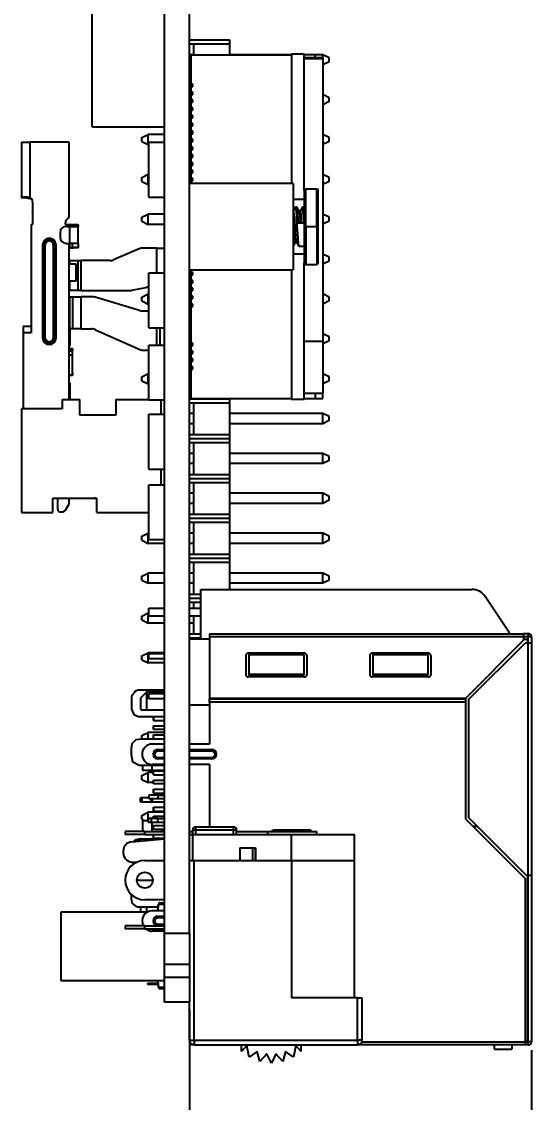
# Model space of a CAD drawing. Header units: millimetres. Extents: x 239 to 841, y 198 to 536.
# Drawn here: x 463.3 to 495.7, y 344.1 to 413 of the extents above; entities that cross this region are included whole.
import ezdxf

# ---------------------------------------------------------------- set-up
doc = ezdxf.new("R2010")
doc.units = ezdxf.units.MM
doc.styles.get("Standard").update_dxf_attribs({"font": 'arial.ttf'})
doc.dimstyles.get("Standard").update_dxf_attribs({"dimtxt": 3, "dimasz": 2, "dimexe": 0.5, "dimexo": 0.5, "dimgap": 0.5, "dimtad": 1, "dimdec": 1, "dimzin": 0, "dimdsep": 46, "dimtxsty": 'Standard', "dimcen": 0.09, "dimclrd": 253, "dimclre": 253, "dimclrt": 6, "dimadec": 0, "dimazin": 0, "dimtfac": 1, "dimtdec": 1, "dimtofl": 0, "dimtmove": 0, "dimatfit": 3, "dimfxl": 1, "dimtolj": 1, "dimtzin": 0, "dimarcsym": 0})

# ---------------------------------------------------------------- blocks, each defined once
blk = doc.blocks.new('*D9')
at = {"color": 253, "lineweight": -2}
for p, q in [((473.954, 350.01), (473.954, 338.696)), ((495.729, 347.458), (495.729, 338.696)), ((475.954, 339.196), (493.729, 339.196))]:
    blk.add_line(p, q, dxfattribs=at)
at = {"color": 253}
for points in [[(475.954, 339.529), (475.954, 338.862), (473.954, 339.196)], [(493.729, 339.529), (493.729, 338.862), (495.729, 339.196)]]:
    blk.add_solid(points, dxfattribs=at)
at = {"layer": 'Defpoints', "color": 0}
for p in [(473.954, 350.51), (495.729, 347.958), (495.729, 339.196)]:
    blk.add_point(p, dxfattribs=at)
at = {"color": 6, "insert": (484.841, 341.227), "char_height": 3, "attachment_point": 5}
blk.add_mtext('\\A1;21.8', dxfattribs=at)

msp = doc.modelspace()

# ---------------------------------------------------------------- linework, layer by layer
for p, q in [((472.354, 354.91), (472.354, 458.21)), ((473.954, 354.91), (473.954, 458.21)), ((467.754, 406.278), (467.754, 415.278)), ((473.954, 411.813), (476.494, 411.813)), ((476.494, 411.813), (476.494, 411.559)), ((473.954, 411.559), (474.208, 411.559)), ((474.208, 411.559), (476.494, 411.559)), ((474.208, 411.559), (474.208, 410.86)), ((476.494, 411.559), (476.494, 410.86)), ((474.208, 410.868), (473.954, 410.868)), ((474.054, 410.47), (473.954, 410.47)), ((473.954, 410.385), (474.054, 410.385)), ((474.054, 410.86), (480.454, 410.86)), ((474.054, 408.985), (474.054, 410.86)), ((480.454, 410.868), (476.494, 410.868)), ((481.254, 410.91), (480.454, 410.91)), ((480.454, 410.91), (480.454, 402.66)), ((481.254, 402.21), (481.254, 410.91)), ((482.444, 410.868), (481.254, 410.868)), ((481.954, 410.86), (481.254, 410.86)), ((481.254, 410.68), (482.454, 410.68)), ((482.454, 410.61), (481.254, 410.61)), ((482.454, 410.86), (481.954, 410.86)), ((481.954, 410.68), (481.954, 410.86)), ((482.844, 410.668), (482.444, 410.868)), ((482.444, 410.86), (482.444, 410.868)), ((482.454, 410.68), (482.454, 410.86)), ((482.454, 410.68), (482.454, 410.61)), ((482.454, 410.61), (482.454, 392.61)), ((482.844, 410.418), (482.454, 410.223)), ((482.844, 410.418), (482.844, 410.668)), ((474.054, 409.435), (473.954, 409.435)), ((473.954, 409.273), (474.054, 409.273)), ((474.054, 409.235), (473.954, 409.235)), ((473.954, 409.085), (474.054, 409.085)), ((473.954, 409.019), (474.054, 409.019)), ((474.054, 408.985), (473.954, 408.985)), ((474.097, 408.985), (474.054, 408.985)), ((474.054, 408.835), (474.054, 408.985)), ((474.134, 408.985), (474.097, 408.985)), ((474.097, 408.985), (474.097, 408.835)), ((474.154, 408.985), (474.134, 408.985)), ((474.134, 408.985), (474.134, 408.835)), ((474.154, 408.835), (474.154, 408.985)), ((473.954, 408.835), (474.054, 408.835)), ((474.054, 408.735), (473.954, 408.735)), ((473.954, 408.585), (474.054, 408.585)), ((474.054, 408.485), (473.954, 408.485)), ((473.954, 408.335), (474.054, 408.335)), ((474.054, 408.328), (473.954, 408.328)), ((474.054, 408.485), (474.054, 408.835)), ((474.054, 408.835), (474.097, 408.835)), ((474.097, 408.485), (474.054, 408.485)), ((474.054, 408.335), (474.054, 408.485)), ((474.054, 407.985), (474.054, 408.335)), ((474.054, 408.335), (474.097, 408.335)), ((474.097, 408.835), (474.134, 408.835)), ((474.134, 408.485), (474.097, 408.485)), ((474.097, 408.485), (474.097, 408.335)), ((474.097, 408.335), (474.134, 408.335)), ((474.134, 408.835), (474.154, 408.835)), ((474.154, 408.485), (474.134, 408.485)), ((474.134, 408.485), (474.134, 408.335)), ((474.134, 408.335), (474.154, 408.335)), ((474.154, 408.335), (474.154, 408.485)), ((482.844, 408.128), (482.454, 408.323)), ((474.054, 408.235), (473.954, 408.235)), ((473.954, 408.085), (474.054, 408.085)), ((474.054, 407.985), (473.954, 407.985)), ((473.954, 407.835), (474.054, 407.835)), ((474.054, 407.735), (473.954, 407.735)), ((474.097, 407.985), (474.054, 407.985)), ((474.054, 407.835), (474.054, 407.985)), ((474.054, 407.485), (474.054, 407.835)), ((474.054, 407.835), (474.097, 407.835)), ((474.134, 407.985), (474.097, 407.985)), ((474.097, 407.985), (474.097, 407.835)), ((474.097, 407.835), (474.134, 407.835)), ((474.154, 407.985), (474.134, 407.985)), ((474.134, 407.985), (474.134, 407.835)), ((474.134, 407.835), (474.154, 407.835)), ((474.154, 407.835), (474.154, 407.985)), ((482.844, 407.878), (482.454, 407.683)), ((482.844, 407.878), (482.844, 408.128)), ((473.954, 407.585), (474.054, 407.585)), ((474.054, 407.485), (473.954, 407.485)), ((473.954, 407.335), (474.054, 407.335)), ((474.054, 407.235), (473.954, 407.235)), ((473.954, 407.085), (474.054, 407.085)), ((473.954, 406.987), (474.054, 406.987)), ((474.054, 406.985), (473.954, 406.985)), ((474.097, 407.485), (474.054, 407.485)), ((474.054, 407.335), (474.054, 407.485)), ((474.054, 406.985), (474.054, 407.335)), ((474.054, 407.335), (474.097, 407.335)), ((474.097, 406.985), (474.054, 406.985)), ((474.054, 406.835), (474.054, 406.985)), ((474.134, 407.485), (474.097, 407.485)), ((474.097, 407.485), (474.097, 407.335)), ((474.097, 407.335), (474.134, 407.335)), ((474.134, 406.985), (474.097, 406.985)), ((474.097, 406.985), (474.097, 406.835)), ((474.154, 407.485), (474.134, 407.485)), ((474.134, 407.485), (474.134, 407.335)), ((474.134, 407.335), (474.154, 407.335)), ((474.154, 406.985), (474.134, 406.985)), ((474.134, 406.985), (474.134, 406.835)), ((474.154, 407.335), (474.154, 407.485)), ((474.154, 406.835), (474.154, 406.985)), ((467.754, 406.278), (472.354, 406.278)), ((473.954, 406.835), (474.054, 406.835)), ((474.054, 406.735), (473.954, 406.735)), ((473.954, 406.585), (474.054, 406.585)), ((474.054, 406.485), (473.954, 406.485)), ((473.954, 406.335), (474.054, 406.335)), ((474.054, 406.235), (473.954, 406.235)), ((474.054, 406.485), (474.054, 406.835)), ((474.054, 406.835), (474.097, 406.835)), ((474.097, 406.485), (474.054, 406.485)), ((474.054, 406.335), (474.054, 406.485)), ((474.054, 405.985), (474.054, 406.335)), ((474.054, 406.335), (474.097, 406.335)), ((474.097, 406.835), (474.134, 406.835)), ((474.134, 406.485), (474.097, 406.485)), ((474.097, 406.485), (474.097, 406.335)), ((474.097, 406.335), (474.134, 406.335)), ((474.134, 406.835), (474.154, 406.835)), ((474.154, 406.485), (474.134, 406.485)), ((474.134, 406.485), (474.134, 406.335)), ((474.134, 406.335), (474.154, 406.335)), ((474.154, 406.335), (474.154, 406.485)), ((470.906, 405.588), (471.306, 405.788)), ((470.906, 405.338), (470.906, 405.588)), ((472.354, 405.788), (471.306, 405.788)), ((471.306, 405.138), (471.306, 405.788)), ((473.954, 406.085), (474.054, 406.085)), ((474.054, 405.985), (473.954, 405.985)), ((473.954, 405.835), (474.054, 405.835)), ((474.054, 405.788), (473.954, 405.788)), ((474.054, 405.735), (473.954, 405.735)), ((473.954, 405.585), (474.054, 405.585)), ((474.097, 405.985), (474.054, 405.985)), ((474.054, 405.835), (474.054, 405.985)), ((474.054, 405.485), (474.054, 405.835)), ((474.054, 405.835), (474.097, 405.835)), ((474.134, 405.985), (474.097, 405.985)), ((474.097, 405.985), (474.097, 405.835)), ((474.097, 405.835), (474.134, 405.835)), ((474.154, 405.985), (474.134, 405.985)), ((474.134, 405.985), (474.134, 405.835)), ((474.134, 405.835), (474.154, 405.835)), ((474.154, 405.835), (474.154, 405.985)), ((482.844, 405.588), (482.454, 405.783)), ((482.844, 405.338), (482.844, 405.588)), ((463.254, 405.299), (463.804, 405.299)), ((463.254, 405.299), (463.254, 403.599)), ((466.294, 405.299), (463.804, 405.299)), ((463.804, 401.759), (463.804, 405.299)), ((466.294, 400.649), (466.294, 405.299)), ((470.906, 405.338), (471.306, 405.138)), ((471.354, 405.138), (471.306, 405.138)), ((471.354, 401.801), (471.354, 405.301)), ((471.354, 405.301), (472.354, 405.301)), ((474.054, 405.485), (473.954, 405.485)), ((473.954, 405.335), (474.054, 405.335)), ((474.054, 405.235), (473.954, 405.235)), ((473.954, 405.085), (474.054, 405.085)), ((474.054, 404.985), (473.954, 404.985)), ((474.097, 405.485), (474.054, 405.485)), ((474.054, 405.335), (474.054, 405.485)), ((474.054, 404.985), (474.054, 405.335)), ((474.054, 405.335), (474.097, 405.335)), ((474.097, 404.985), (474.054, 404.985)), ((474.054, 404.835), (474.054, 404.985)), ((474.134, 405.485), (474.097, 405.485)), ((474.097, 405.485), (474.097, 405.335)), ((474.097, 405.335), (474.134, 405.335)), ((474.134, 404.985), (474.097, 404.985)), ((474.097, 404.985), (474.097, 404.835)), ((474.154, 405.485), (474.134, 405.485)), ((474.134, 405.485), (474.134, 405.335)), ((474.134, 405.335), (474.154, 405.335)), ((474.154, 404.985), (474.134, 404.985)), ((474.134, 404.985), (474.134, 404.835)), ((474.154, 405.335), (474.154, 405.485)), ((474.154, 404.835), (474.154, 404.985)), ((482.844, 405.338), (482.454, 405.143)), ((473.954, 404.835), (474.054, 404.835)), ((474.054, 404.735), (473.954, 404.735)), ((473.954, 404.585), (474.054, 404.585)), ((474.054, 404.485), (473.954, 404.485)), ((473.954, 404.335), (474.054, 404.335)), ((474.054, 404.235), (473.954, 404.235)), ((474.054, 404.485), (474.054, 404.835)), ((474.054, 404.835), (474.097, 404.835)), ((474.097, 404.485), (474.054, 404.485)), ((474.054, 404.335), (474.054, 404.485)), ((474.054, 403.985), (474.054, 404.335)), ((474.054, 404.335), (474.097, 404.335)), ((474.097, 404.835), (474.134, 404.835)), ((474.134, 404.485), (474.097, 404.485)), ((474.097, 404.485), (474.097, 404.335)), ((474.097, 404.335), (474.134, 404.335)), ((474.134, 404.835), (474.154, 404.835)), ((474.154, 404.485), (474.134, 404.485)), ((474.134, 404.485), (474.134, 404.335)), ((474.134, 404.335), (474.154, 404.335)), ((474.154, 404.335), (474.154, 404.485)), ((463.254, 403.599), (463.254, 403.499)), ((463.254, 403.499), (463.254, 401.799)), ((473.954, 404.085), (474.054, 404.085)), ((474.054, 403.985), (473.954, 403.985)), ((473.954, 403.835), (474.054, 403.835)), ((474.054, 403.735), (473.954, 403.735)), ((473.954, 403.585), (474.054, 403.585)), ((474.054, 403.485), (473.954, 403.485)), ((474.097, 403.985), (474.054, 403.985)), ((474.054, 403.835), (474.054, 403.985)), ((474.054, 403.485), (474.054, 403.835)), ((474.054, 403.835), (474.097, 403.835)), ((474.097, 403.485), (474.054, 403.485)), ((474.054, 403.335), (474.054, 403.485)), ((474.134, 403.985), (474.097, 403.985)), ((474.097, 403.985), (474.097, 403.835)), ((474.097, 403.835), (474.134, 403.835)), ((474.134, 403.485), (474.097, 403.485)), ((474.097, 403.485), (474.097, 403.335)), ((474.154, 403.985), (474.134, 403.985)), ((474.134, 403.985), (474.134, 403.835)), ((474.134, 403.835), (474.154, 403.835)), ((474.154, 403.485), (474.134, 403.485)), ((474.134, 403.485), (474.134, 403.335)), ((474.154, 403.835), (474.154, 403.985)), ((474.154, 403.335), (474.154, 403.485)), ((470.906, 403.048), (471.306, 403.248)), ((470.906, 402.798), (470.906, 403.048)), ((470.906, 402.798), (471.306, 402.598)), ((471.306, 402.598), (471.306, 403.248)), ((471.354, 403.248), (471.306, 403.248)), ((473.954, 403.335), (474.054, 403.335)), ((474.054, 403.248), (473.954, 403.248)), ((474.054, 403.235), (473.954, 403.235)), ((473.954, 403.085), (474.054, 403.085)), ((474.054, 402.985), (473.954, 402.985)), ((473.954, 402.835), (474.054, 402.835)), ((474.054, 402.985), (474.054, 403.335)), ((474.054, 403.335), (474.097, 403.335)), ((474.097, 402.985), (474.054, 402.985)), ((474.054, 402.835), (474.054, 402.985)), ((474.054, 402.66), (474.054, 402.835)), ((474.054, 402.835), (474.097, 402.835)), ((474.097, 403.335), (474.134, 403.335)), ((474.134, 402.985), (474.097, 402.985)), ((474.097, 402.985), (474.097, 402.835)), ((474.097, 402.835), (474.134, 402.835)), ((474.134, 403.335), (474.154, 403.335)), ((474.154, 402.985), (474.134, 402.985)), ((474.134, 402.985), (474.134, 402.835)), ((474.134, 402.835), (474.154, 402.835)), ((474.154, 402.835), (474.154, 402.985)), ((482.844, 403.048), (482.454, 403.243)), ((482.844, 402.798), (482.454, 402.603)), ((482.844, 402.798), (482.844, 403.048)), ((471.354, 402.598), (471.306, 402.598)), ((474.054, 402.735), (473.954, 402.735)), ((480.554, 402.66), (473.954, 402.66)), ((480.554, 402.66), (480.554, 399.91)), ((481.254, 402.21), (481.254, 399.91)), ((482.054, 402.31), (481.354, 402.31)), ((481.354, 399.91), (481.354, 402.31)), ((482.054, 399.91), (482.054, 402.31)), ((482.154, 399.91), (482.154, 402.21)), ((463.254, 401.771), (463.254, 401.799)), ((463.654, 401.799), (463.254, 401.799)), ((463.254, 401.771), (463.389, 401.749)), ((463.903, 401.667), (463.389, 401.749)), ((463.653, 401.799), (463.653, 401.781)), ((463.653, 401.781), (463.809, 401.756)), ((463.954, 401.499), (463.954, 400.809)), ((471.354, 401.801), (472.354, 401.801)), ((480.554, 401.66), (481.254, 401.66)), ((463.954, 400.789), (463.939, 400.049)), ((470.906, 400.508), (471.306, 400.708)), ((472.354, 400.708), (471.306, 400.708)), ((471.306, 400.058), (471.306, 400.708)), ((480.568, 400.916), (480.554, 400.916)), ((480.774, 401.16), (480.709, 401.16)), ((480.774, 401.16), (480.777, 401.159)), ((481.019, 400.916), (480.919, 400.916)), ((481.254, 401.16), (481.159, 401.16)), ((463.854, 400.049), (463.939, 400.049)), ((463.854, 400.049), (463.854, 393.147)), ((466.044, 400.049), (466.044, 400.162)), ((466.044, 400.049), (466.294, 400.049)), ((466.294, 400.049), (466.304, 400.049)), ((466.294, 399.927), (466.294, 400.049)), ((466.304, 400.049), (466.304, 399.927)), ((466.504, 399.927), (466.504, 400.032)), ((466.504, 400.032), (466.854, 400.032)), ((466.854, 400.032), (466.854, 399.927)), ((470.906, 400.258), (470.906, 400.508)), ((470.906, 400.258), (471.306, 400.058)), ((472.354, 400.058), (471.306, 400.058)), ((481.254, 400.145), (480.873, 400.145)), ((482.844, 400.508), (482.454, 400.703)), ((482.844, 400.258), (482.454, 400.063)), ((482.844, 400.258), (482.844, 400.508)), ((465.704, 399.527), (465.704, 399.247)), ((466.104, 399.927), (466.304, 399.927)), ((466.304, 399.927), (466.854, 399.927)), ((466.304, 399.927), (466.304, 398.847)), ((466.854, 398.847), (466.854, 399.927)), ((480.554, 399.91), (480.554, 397.16)), ((481.254, 399.91), (481.254, 397.61)), ((481.354, 399.91), (481.354, 397.51)), ((482.054, 399.91), (482.054, 397.51)), ((482.154, 397.61), (482.154, 399.91)), ((464.587, 398.742), (464.674, 398.742)), ((464.587, 398.742), (464.587, 392.831)), ((464.674, 398.742), (464.76, 398.742)), ((464.674, 398.742), (464.674, 392.831)), ((464.76, 392.831), (464.76, 398.741)), ((465.017, 399.085), (465.017, 399.172)), ((465.017, 399.085), (465.017, 398.998)), ((465.274, 398.742), (465.361, 398.742)), ((465.274, 398.742), (465.274, 392.831)), ((465.361, 398.742), (465.447, 398.742)), ((465.361, 392.831), (465.361, 398.742)), ((465.447, 392.831), (465.447, 398.742)), ((466.104, 398.847), (466.304, 398.847)), ((466.294, 388.897), (466.294, 398.847)), ((466.304, 398.847), (466.304, 398.549)), ((466.854, 398.847), (466.304, 398.847)), ((466.504, 398.592), (466.504, 398.847)), ((466.854, 398.847), (466.854, 398.592)), ((480.689, 398.903), (480.789, 398.903)), ((480.934, 398.66), (481.254, 398.66)), ((466.294, 398.549), (466.304, 398.549)), ((466.294, 398.547), (466.304, 398.547)), ((466.304, 398.549), (466.304, 398.547)), ((466.854, 398.592), (466.504, 398.592)), ((466.854, 398.565), (466.854, 398.592)), ((470.74, 398.498), (469.11, 397.796)), ((471.854, 398.547), (470.978, 398.547)), ((471.854, 398.547), (472.354, 398.547)), ((471.854, 398.547), (471.854, 396.973)), ((481.254, 398.16), (480.554, 398.16)), ((482.844, 397.968), (482.454, 398.163)), ((482.844, 397.718), (482.844, 397.968)), ((466.294, 397.747), (466.304, 397.747)), ((466.294, 397.549), (466.724, 397.549)), ((466.304, 397.747), (466.854, 397.747)), ((466.304, 397.747), (466.304, 397.549)), ((466.724, 396.447), (466.724, 397.549)), ((466.854, 397.747), (467.054, 397.747)), ((466.854, 395.847), (466.854, 397.747)), ((467.054, 395.847), (467.054, 397.747)), ((468.873, 397.747), (467.054, 397.747)), ((481.254, 388.91), (481.254, 397.61)), ((481.354, 397.51), (482.054, 397.51)), ((482.844, 397.718), (482.454, 397.523)), ((471.354, 393.473), (471.354, 396.973)), ((471.354, 396.973), (472.354, 396.973)), ((473.954, 397.16), (480.554, 397.16)), ((473.954, 397.085), (474.054, 397.085)), ((474.054, 396.985), (473.954, 396.985)), ((473.954, 396.835), (474.054, 396.835)), ((473.954, 396.827), (474.054, 396.827)), ((474.054, 396.735), (473.954, 396.735)), ((473.954, 396.585), (474.054, 396.585)), ((474.054, 396.985), (474.054, 397.16)), ((474.097, 396.985), (474.054, 396.985)), ((474.054, 396.835), (474.054, 396.985)), ((474.054, 396.485), (474.054, 396.835)), ((474.054, 396.835), (474.097, 396.835)), ((474.134, 396.985), (474.097, 396.985)), ((474.097, 396.985), (474.097, 396.835)), ((474.097, 396.835), (474.134, 396.835)), ((474.154, 396.985), (474.134, 396.985)), ((474.134, 396.985), (474.134, 396.835)), ((474.134, 396.835), (474.154, 396.835)), ((474.154, 396.835), (474.154, 396.985)), ((480.454, 397.16), (480.454, 388.91)), ((466.724, 396.447), (466.294, 396.447)), ((466.304, 396.447), (466.304, 395.847)), ((470.28, 395.859), (471.163, 396.036)), ((471.281, 396.047), (471.354, 396.047)), ((473.954, 396.573), (474.054, 396.573)), ((474.054, 396.485), (473.954, 396.485)), ((473.954, 396.335), (474.054, 396.335)), ((473.954, 396.319), (474.054, 396.319)), ((474.054, 396.235), (473.954, 396.235)), ((473.954, 396.085), (474.054, 396.085)), ((474.054, 395.985), (473.954, 395.985)), ((474.097, 396.485), (474.054, 396.485)), ((474.054, 396.335), (474.054, 396.485)), ((474.054, 395.985), (474.054, 396.335)), ((474.054, 396.335), (474.097, 396.335)), ((474.097, 395.985), (474.054, 395.985)), ((474.054, 395.835), (474.054, 395.985)), ((474.134, 396.485), (474.097, 396.485)), ((474.097, 396.485), (474.097, 396.335)), ((474.097, 396.335), (474.134, 396.335)), ((474.134, 395.985), (474.097, 395.985)), ((474.097, 395.985), (474.097, 395.835)), ((474.154, 396.485), (474.134, 396.485)), ((474.134, 396.485), (474.134, 396.335)), ((474.134, 396.335), (474.154, 396.335)), ((474.154, 395.985), (474.134, 395.985)), ((474.134, 395.985), (474.134, 395.835)), ((474.154, 396.335), (474.154, 396.485)), ((474.154, 395.835), (474.154, 395.985)), ((466.294, 395.847), (466.304, 395.847)), ((466.294, 395.447), (466.304, 395.447)), ((466.854, 395.847), (466.304, 395.847)), ((466.304, 395.447), (466.504, 395.447)), ((466.304, 395.447), (466.304, 393.397)), ((466.504, 395.447), (467.054, 395.447)), ((466.504, 395.447), (466.504, 393.397)), ((467.054, 395.847), (466.854, 395.847)), ((467.054, 395.847), (470.162, 395.847)), ((467.766, 395.447), (467.054, 395.447)), ((467.054, 393.397), (467.054, 395.447)), ((470.77, 394.573), (467.938, 395.422)), ((470.906, 395.428), (471.306, 395.628)), ((470.906, 395.178), (470.906, 395.428)), ((471.354, 395.628), (471.306, 395.628)), ((471.306, 394.978), (471.306, 395.628)), ((473.954, 395.835), (474.054, 395.835)), ((474.054, 395.735), (473.954, 395.735)), ((473.954, 395.585), (474.054, 395.585)), ((474.054, 395.485), (473.954, 395.485)), ((473.954, 395.335), (474.054, 395.335)), ((474.054, 395.235), (473.954, 395.235)), ((474.054, 395.485), (474.054, 395.835)), ((474.054, 395.835), (474.097, 395.835)), ((474.097, 395.485), (474.054, 395.485)), ((474.054, 395.335), (474.054, 395.485)), ((474.054, 394.985), (474.054, 395.335)), ((474.054, 395.335), (474.097, 395.335)), ((474.097, 395.835), (474.134, 395.835)), ((474.134, 395.485), (474.097, 395.485)), ((474.097, 395.485), (474.097, 395.335)), ((474.097, 395.335), (474.134, 395.335)), ((474.134, 395.835), (474.154, 395.835)), ((474.154, 395.485), (474.134, 395.485)), ((474.134, 395.485), (474.134, 395.335)), ((474.134, 395.335), (474.154, 395.335)), ((474.154, 395.335), (474.154, 395.485)), ((482.844, 395.428), (482.454, 395.623)), ((482.844, 395.178), (482.844, 395.428)), ((470.906, 395.178), (471.306, 394.978)), ((470.942, 394.547), (471.354, 394.547)), ((471.354, 394.978), (471.306, 394.978)), ((473.954, 395.085), (474.054, 395.085)), ((474.054, 394.985), (473.954, 394.985)), ((473.954, 394.835), (474.054, 394.835)), ((474.097, 394.985), (474.054, 394.985)), ((474.054, 394.835), (474.054, 394.985)), ((474.054, 392.485), (474.054, 394.835)), ((474.054, 394.835), (474.097, 394.835)), ((474.134, 394.985), (474.097, 394.985)), ((474.097, 394.985), (474.097, 394.835)), ((474.097, 394.835), (474.134, 394.835)), ((474.154, 394.985), (474.134, 394.985)), ((474.134, 394.985), (474.134, 394.835)), ((474.134, 394.835), (474.154, 394.835)), ((474.154, 394.835), (474.154, 394.985)), ((482.844, 395.178), (482.454, 394.983)), ((473.954, 394.287), (474.054, 394.287)), ((473.954, 394.033), (474.054, 394.033)), ((463.854, 393.547), (463.354, 393.547)), ((463.354, 393.547), (463.354, 393.147)), ((463.854, 393.147), (463.354, 393.147)), ((463.354, 393.147), (463.354, 388.312)), ((466.294, 393.397), (466.304, 393.397)), ((466.504, 393.397), (466.304, 393.397)), ((466.354, 392.797), (466.354, 393.397)), ((467.054, 393.397), (466.504, 393.397)), ((467.054, 393.397), (467.725, 393.397)), ((467.971, 393.345), (470.737, 392.1)), ((471.354, 393.473), (472.354, 393.473)), ((471.854, 393.473), (471.854, 392.373)), ((472.054, 393.473), (472.054, 392.373)), ((473.954, 393.779), (474.054, 393.779)), ((464.674, 392.831), (464.587, 392.831)), ((464.76, 392.831), (464.674, 392.831)), ((465.361, 392.831), (465.274, 392.831)), ((465.447, 392.831), (465.361, 392.831)), ((466.294, 392.797), (466.354, 392.797)), ((466.354, 392.347), (466.354, 392.797)), ((474.054, 393.088), (473.954, 393.088)), ((474.054, 392.735), (473.954, 392.735)), ((473.954, 392.585), (474.054, 392.585)), ((474.054, 392.485), (473.954, 392.485)), ((474.097, 392.485), (474.054, 392.485)), ((474.054, 392.335), (474.054, 392.485)), ((474.134, 392.485), (474.097, 392.485)), ((474.097, 392.485), (474.097, 392.335)), ((474.154, 392.485), (474.134, 392.485)), ((474.134, 392.485), (474.134, 392.335)), ((474.154, 392.335), (474.154, 392.485)), ((481.254, 392.61), (482.454, 392.61)), ((482.844, 392.888), (482.454, 393.083)), ((482.844, 392.638), (482.454, 392.443)), ((482.454, 392.61), (482.454, 389.31)), ((482.844, 392.638), (482.844, 392.888)), ((466.294, 392.347), (466.354, 392.347)), ((466.294, 392.132), (466.493, 392.132)), ((466.294, 391.997), (466.493, 391.997)), ((466.493, 392.132), (466.493, 391.997)), ((466.493, 391.747), (466.493, 391.997)), ((470.983, 392.047), (471.354, 392.047)), ((471.354, 388.873), (471.354, 392.373)), ((471.354, 392.373), (472.354, 392.373)), ((473.954, 392.335), (474.054, 392.335)), ((474.054, 392.235), (473.954, 392.235)), ((473.954, 392.085), (474.054, 392.085)), ((474.054, 391.985), (473.954, 391.985)), ((473.954, 391.835), (474.054, 391.835)), ((474.054, 391.985), (474.054, 392.335)), ((474.054, 392.335), (474.097, 392.335)), ((474.097, 391.985), (474.054, 391.985)), ((474.054, 391.835), (474.054, 391.985)), ((474.054, 391.485), (474.054, 391.835)), ((474.054, 391.835), (474.097, 391.835)), ((474.097, 392.335), (474.134, 392.335)), ((474.134, 391.985), (474.097, 391.985)), ((474.097, 391.985), (474.097, 391.835)), ((474.097, 391.835), (474.134, 391.835)), ((474.134, 392.335), (474.154, 392.335)), ((474.154, 391.985), (474.134, 391.985)), ((474.134, 391.985), (474.134, 391.835)), ((474.134, 391.835), (474.154, 391.835)), ((474.154, 391.835), (474.154, 391.985)), ((466.294, 391.747), (466.493, 391.747)), ((466.493, 390.463), (466.493, 391.747)), ((473.954, 391.747), (474.054, 391.747)), ((474.054, 391.735), (473.954, 391.735)), ((473.954, 391.585), (474.054, 391.585)), ((473.954, 391.493), (474.054, 391.493)), ((474.054, 391.485), (473.954, 391.485)), ((473.954, 391.335), (474.054, 391.335)), ((473.954, 391.239), (474.054, 391.239)), ((474.054, 391.235), (473.954, 391.235)), ((473.954, 391.085), (474.054, 391.085)), ((474.097, 391.485), (474.054, 391.485)), ((474.054, 391.335), (474.054, 391.485)), ((474.054, 390.985), (474.054, 391.335)), ((474.054, 391.335), (474.097, 391.335)), ((474.134, 391.485), (474.097, 391.485)), ((474.097, 391.485), (474.097, 391.335)), ((474.097, 391.335), (474.134, 391.335)), ((474.154, 391.485), (474.134, 391.485)), ((474.134, 391.485), (474.134, 391.335)), ((474.134, 391.335), (474.154, 391.335)), ((474.154, 391.335), (474.154, 391.485)), ((466.493, 390.597), (466.493, 390.463)), ((470.906, 390.348), (471.306, 390.548)), ((471.354, 390.548), (471.306, 390.548)), ((471.306, 389.898), (471.306, 390.548)), ((474.054, 390.985), (473.954, 390.985)), ((473.954, 390.835), (474.054, 390.835)), ((474.054, 390.735), (473.954, 390.735)), ((473.954, 390.635), (474.054, 390.635)), ((474.097, 390.985), (474.054, 390.985)), ((474.054, 390.835), (474.054, 390.985)), ((474.054, 388.96), (474.054, 390.835)), ((474.054, 390.835), (474.097, 390.835)), ((474.134, 390.985), (474.097, 390.985)), ((474.097, 390.985), (474.097, 390.835)), ((474.097, 390.835), (474.134, 390.835)), ((474.154, 390.985), (474.134, 390.985)), ((474.134, 390.985), (474.134, 390.835)), ((474.134, 390.835), (474.154, 390.835)), ((474.154, 390.835), (474.154, 390.985)), ((482.844, 390.348), (482.454, 390.543)), ((466.294, 389.947), (466.354, 389.947)), ((466.354, 388.897), (466.354, 389.947)), ((470.906, 390.098), (470.906, 390.348)), ((470.906, 390.098), (471.306, 389.898)), ((471.354, 389.898), (471.306, 389.898)), ((482.844, 390.098), (482.454, 389.903)), ((482.844, 390.098), (482.844, 390.348)), ((474.054, 389.185), (473.954, 389.185)), ((481.254, 389.31), (482.454, 389.31)), ((481.954, 389.31), (481.954, 388.96)), ((482.454, 388.96), (482.454, 389.31)), ((465.834, 388.897), (466.954, 388.897)), ((465.834, 388.897), (465.834, 388.312)), ((466.954, 387.897), (466.954, 388.897)), ((469.254, 388.897), (471.354, 388.897)), ((471.354, 388.873), (472.354, 388.873)), ((472.154, 387.973), (472.154, 388.873)), ((473.954, 388.953), (476.494, 388.953)), ((473.954, 388.699), (474.208, 388.699)), ((474.054, 388.96), (480.454, 388.96)), ((474.208, 388.699), (474.208, 386.667)), ((474.208, 388.699), (476.494, 388.699)), ((476.494, 388.96), (476.494, 388.953)), ((476.494, 388.953), (476.494, 388.699)), ((476.494, 388.699), (476.494, 386.667)), ((481.254, 388.91), (480.454, 388.91)), ((481.254, 388.96), (481.954, 388.96)), ((481.954, 388.96), (482.454, 388.96)), ((465.834, 388.312), (463.254, 388.312)), ((463.254, 388.312), (463.254, 381.697)), ((469.254, 387.897), (466.954, 387.897)), ((471.354, 384.473), (471.354, 387.973)), ((471.354, 387.973), (472.354, 387.973)), ((474.208, 388.008), (473.954, 388.008)), ((482.444, 388.008), (476.494, 388.008)), ((482.444, 387.358), (482.444, 388.008)), ((482.844, 387.808), (482.444, 388.008)), ((482.844, 387.558), (482.844, 387.808)), ((474.208, 387.358), (473.954, 387.358)), ((482.444, 387.358), (476.494, 387.358)), ((482.844, 387.558), (482.444, 387.358)), ((473.954, 386.667), (474.208, 386.667)), ((473.954, 386.413), (476.494, 386.413)), ((474.208, 386.667), (476.494, 386.667)), ((476.494, 386.667), (476.494, 386.413)), ((476.494, 386.413), (476.494, 386.159)), ((473.954, 386.159), (474.208, 386.159)), ((474.208, 386.159), (476.494, 386.159)), ((474.208, 386.159), (474.208, 384.127)), ((476.494, 386.159), (476.494, 384.127)), ((474.208, 385.468), (473.954, 385.468)), ((482.444, 385.468), (476.494, 385.468)), ((482.444, 384.818), (482.444, 385.468)), ((482.844, 385.268), (482.444, 385.468)), ((482.844, 385.018), (482.444, 384.818)), ((482.844, 385.018), (482.844, 385.268)), ((471.354, 384.473), (472.354, 384.473)), ((472.154, 383.473), (472.154, 384.473)), ((474.208, 384.818), (473.954, 384.818)), ((482.444, 384.818), (476.494, 384.818)), ((473.954, 384.127), (474.208, 384.127)), ((473.954, 383.873), (476.494, 383.873)), ((473.954, 383.619), (474.208, 383.619)), ((474.208, 384.127), (476.494, 384.127)), ((474.208, 383.619), (476.494, 383.619)), ((474.208, 383.619), (474.208, 381.587)), ((476.494, 384.127), (476.494, 383.873)), ((476.494, 383.873), (476.494, 383.619)), ((476.494, 383.619), (476.494, 381.587)), ((471.354, 379.973), (471.354, 383.473)), ((471.354, 383.473), (472.354, 383.473)), ((474.208, 382.928), (473.954, 382.928)), ((482.444, 382.928), (476.494, 382.928)), ((482.444, 382.278), (482.444, 382.928)), ((482.844, 382.728), (482.444, 382.928)), ((465.234, 382.617), (468.054, 382.617)), ((465.234, 381.697), (465.234, 382.617)), ((465.554, 381.891), (465.554, 382.617)), ((466.068, 381.891), (466.254, 382.213)), ((466.294, 382.363), (466.294, 382.617)), ((468.054, 381.697), (468.054, 382.617)), ((474.208, 382.278), (473.954, 382.278)), ((482.444, 382.278), (476.494, 382.278)), ((482.844, 382.478), (482.444, 382.278)), ((482.844, 382.478), (482.844, 382.728)), ((463.254, 381.697), (465.234, 381.697)), ((465.704, 381.741), (465.808, 381.741)), ((468.054, 381.697), (471.354, 381.697)), ((473.954, 381.587), (474.208, 381.587)), ((474.208, 381.587), (476.494, 381.587)), ((476.494, 381.587), (476.494, 381.333)), ((473.954, 381.333), (476.494, 381.333)), ((473.954, 381.079), (474.208, 381.079)), ((474.208, 381.079), (476.494, 381.079)), ((474.208, 381.079), (474.208, 379.047)), ((476.494, 381.333), (476.494, 381.079)), ((476.494, 381.079), (476.494, 379.047)), ((470.906, 380.188), (471.306, 380.388)), ((470.906, 379.938), (470.906, 380.188)), ((471.306, 379.738), (471.306, 380.388)), ((471.354, 380.388), (471.306, 380.388)), ((474.208, 380.388), (473.954, 380.388)), ((482.444, 380.388), (476.494, 380.388)), ((482.844, 380.188), (482.444, 380.388)), ((482.444, 379.738), (482.444, 380.388)), ((482.844, 379.938), (482.844, 380.188)), ((470.906, 379.938), (471.306, 379.738)), ((472.354, 379.738), (471.306, 379.738)), ((471.354, 379.973), (472.354, 379.973)), ((474.208, 379.738), (473.954, 379.738)), ((482.444, 379.738), (476.494, 379.738)), ((482.844, 379.938), (482.444, 379.738)), ((473.954, 379.047), (474.208, 379.047)), ((473.954, 378.793), (476.494, 378.793)), ((474.208, 379.047), (476.494, 379.047)), ((476.494, 379.047), (476.494, 378.793)), ((476.494, 378.793), (476.494, 378.539)), ((473.954, 378.539), (474.208, 378.539)), ((474.208, 378.539), (476.494, 378.539)), ((474.208, 378.539), (474.208, 376.507)), ((476.494, 378.539), (476.494, 376.806)), ((470.906, 377.648), (471.306, 377.848)), ((470.906, 377.398), (470.906, 377.648)), ((470.906, 377.398), (471.306, 377.198)), ((472.354, 377.848), (471.306, 377.848)), ((471.306, 377.198), (471.306, 377.848)), ((474.208, 377.848), (473.954, 377.848)), ((482.444, 377.848), (476.494, 377.848)), ((482.844, 377.648), (482.444, 377.848)), ((482.444, 377.198), (482.444, 377.848)), ((482.844, 377.398), (482.444, 377.198)), ((482.844, 377.398), (482.844, 377.648)), ((472.354, 377.198), (471.306, 377.198)), ((474.208, 377.198), (473.954, 377.198)), ((474.68, 373.63), (474.68, 376.806)), ((474.68, 376.806), (491.945, 376.806)), ((482.444, 377.198), (476.494, 377.198)), ((473.954, 376.507), (474.208, 376.507)), ((473.954, 376.253), (474.68, 376.253)), ((473.954, 375.999), (474.208, 375.999)), ((474.208, 376.507), (474.68, 376.507)), ((474.208, 375.999), (474.68, 375.999)), ((474.208, 375.999), (474.208, 375.606)), ((494.312, 374.058), (492.777, 376.361)), ((470.906, 375.108), (471.306, 375.308)), ((471.35, 375.308), (471.306, 375.308)), ((471.306, 374.658), (471.306, 375.308)), ((471.35, 375.606), (472.354, 375.606)), ((471.35, 375.106), (471.35, 375.606)), ((473.954, 375.606), (474.68, 375.606)), ((470.906, 374.858), (470.906, 375.108)), ((470.906, 374.858), (471.306, 374.658)), ((472.354, 374.658), (471.306, 374.658)), ((472.354, 375.106), (471.35, 375.106)), ((474.68, 375.106), (473.954, 375.106)), ((474.208, 374.658), (473.954, 374.658)), ((474.208, 375.106), (474.208, 373.967)), ((473.954, 373.967), (474.208, 373.967)), ((474.208, 373.967), (474.68, 373.967)), ((475.23, 373.981), (475.23, 373.781)), ((475.23, 373.981), (495.23, 373.981)), ((495.53, 373.981), (495.23, 373.981)), ((495.23, 373.981), (495.23, 373.781)), ((495.53, 373.981), (495.53, 373.781)), ((473.954, 373.713), (474.68, 373.713)), ((475.23, 373.63), (473.954, 373.63)), ((475.23, 373.781), (475.23, 369.864)), ((495.23, 373.781), (475.23, 373.781)), ((495.23, 373.564), (491.53, 369.864)), ((491.73, 369.781), (495.33, 373.381)), ((495.53, 373.781), (495.23, 373.781)), ((495.23, 373.781), (495.23, 373.564)), ((495.23, 373.63), (495.48, 373.63)), ((495.53, 373.381), (495.33, 373.381)), ((495.48, 373.63), (495.48, 373.381)), ((495.53, 373.381), (495.53, 373.781)), ((495.73, 373.781), (495.53, 373.781)), ((495.73, 373.381), (495.53, 373.381)), ((495.53, 358.578), (495.53, 373.381)), ((495.73, 373.781), (495.73, 373.381)), ((495.73, 373.381), (495.73, 358.578)), ((470.906, 372.568), (471.306, 372.768)), ((470.906, 372.318), (470.906, 372.568)), ((472.354, 372.768), (471.306, 372.768)), ((471.306, 372.118), (471.306, 372.768)), ((471.35, 372.726), (472.354, 372.726)), ((471.35, 372.376), (471.35, 372.726)), ((477.53, 372.581), (477.53, 371.381)), ((481.28, 372.731), (477.68, 372.731)), ((477.73, 372.661), (477.73, 371.39)), ((477.73, 372.661), (481.23, 372.661)), ((481.23, 372.661), (481.23, 371.39)), ((481.43, 372.581), (481.43, 371.381)), ((485.43, 372.581), (485.43, 371.381)), ((489.18, 372.731), (485.58, 372.731)), ((485.63, 372.661), (485.63, 371.39)), ((485.63, 372.661), (489.13, 372.661)), ((489.13, 372.661), (489.13, 371.39)), ((489.33, 372.581), (489.33, 371.381)), ((470.906, 372.318), (471.306, 372.118)), ((472.354, 372.118), (471.306, 372.118)), ((472.354, 372.376), (471.35, 372.376)), ((481.28, 371.231), (477.68, 371.231)), ((477.73, 371.39), (477.73, 371.331)), ((481.23, 371.39), (477.73, 371.39)), ((477.73, 371.331), (481.23, 371.331)), ((481.23, 371.331), (481.23, 371.39)), ((489.18, 371.231), (485.58, 371.231)), ((485.63, 371.39), (485.63, 371.331)), ((489.13, 371.39), (485.63, 371.39)), ((485.63, 371.331), (489.13, 371.331)), ((489.13, 371.331), (489.13, 371.39)), ((471.233, 370.281), (470.833, 369.881)), ((470.833, 369.881), (470.833, 369.181)), ((472.354, 370.281), (471.233, 370.281)), ((471.233, 369.101), (471.233, 370.281)), ((471.35, 370.176), (472.354, 370.176)), ((471.35, 369.826), (471.35, 370.176)), ((472.354, 369.826), (471.35, 369.826)), ((491.53, 369.864), (475.23, 369.864)), ((475.23, 369.863), (475.23, 369.822)), ((491.53, 369.863), (475.23, 369.863)), ((475.23, 369.612), (475.23, 369.822)), ((475.23, 369.822), (491.53, 369.822)), ((491.53, 369.863), (491.53, 369.822)), ((491.53, 369.822), (491.53, 369.612)), ((491.73, 369.781), (491.73, 362.281)), ((470.833, 369.181), (470.915, 369.098)), ((472.354, 369.101), (471.233, 369.101)), ((475.23, 369.43), (473.954, 369.43)), ((491.53, 369.612), (475.23, 369.612)), ((475.23, 369.612), (475.23, 366.951)), ((491.53, 369.612), (491.53, 362.198)), ((471.654, 368.701), (471.654, 368.451)), ((471.658, 368.701), (472.354, 368.701)), ((471.658, 368.451), (471.658, 368.701)), ((471.658, 368.451), (472.354, 368.451)), ((470.906, 367.488), (471.306, 367.688)), ((472.354, 367.688), (471.306, 367.688)), ((471.306, 367.284), (471.306, 367.688)), ((471.654, 367.873), (471.654, 368.123)), ((471.658, 368.123), (472.354, 368.123)), ((471.658, 367.873), (471.658, 368.123)), ((472.354, 367.873), (471.658, 367.873)), ((470.906, 367.284), (470.906, 367.488)), ((471.654, 367.296), (471.654, 367.546)), ((471.658, 367.546), (472.354, 367.546)), ((471.658, 367.296), (471.658, 367.546)), ((472.354, 366.951), (471.58, 366.951)), ((471.93, 366.601), (472.354, 366.601)), ((471.93, 366.601), (471.93, 366.501)), ((472.354, 366.501), (471.93, 366.501)), ((475.23, 366.951), (473.954, 366.951)), ((473.954, 366.601), (475.38, 366.601)), ((475.38, 366.501), (473.954, 366.501)), ((475.38, 366.501), (475.38, 366.601)), ((472.354, 365.651), (471.58, 365.651)), ((471.93, 366.101), (471.93, 366.001)), ((471.93, 366.101), (472.354, 366.101)), ((472.354, 366.001), (471.93, 366.001)), ((473.954, 366.101), (475.38, 366.101)), ((475.38, 366.001), (473.954, 366.001)), ((475.23, 365.651), (473.954, 365.651)), ((475.23, 365.651), (475.23, 361.681)), ((475.38, 366.001), (475.38, 366.101)), ((470.906, 364.948), (471.306, 365.148)), ((470.906, 364.698), (470.906, 364.948)), ((470.954, 365.588), (470.954, 365.274)), ((471.554, 365.274), (470.954, 365.274)), ((471.654, 365.148), (471.306, 365.148)), ((471.306, 364.498), (471.306, 365.148)), ((471.554, 365.588), (471.554, 365.274)), ((472.354, 365.274), (471.554, 365.274)), ((471.654, 364.986), (471.654, 365.236)), ((471.658, 365.236), (472.354, 365.236)), ((471.658, 364.986), (471.658, 365.236)), ((471.658, 364.986), (472.354, 364.986)), ((470.906, 364.698), (471.306, 364.498)), ((471.654, 364.498), (471.306, 364.498)), ((471.654, 364.408), (471.654, 364.658)), ((471.658, 364.658), (472.354, 364.658)), ((471.658, 364.408), (471.658, 364.658)), ((472.354, 364.408), (471.658, 364.408)), ((471.95, 363.706), (471.35, 363.706)), ((471.35, 363.706), (471.35, 363.456)), ((471.654, 364.081), (471.654, 363.831)), ((471.658, 364.081), (472.354, 364.081)), ((471.658, 363.831), (471.658, 364.081)), ((471.658, 363.831), (472.354, 363.831)), ((471.95, 363.706), (472.354, 363.706)), ((471.95, 363.456), (471.95, 363.706)), ((470.916, 363.521), (470.827, 363.521)), ((470.827, 363.271), (470.827, 363.521)), ((470.827, 363.271), (470.916, 363.271)), ((471.35, 363.521), (470.916, 363.521)), ((470.916, 363.521), (470.916, 363.271)), ((470.916, 363.271), (471.51, 363.271)), ((471.95, 363.456), (471.35, 363.456)), ((471.51, 363.271), (471.51, 363.456)), ((471.51, 363.271), (471.562, 363.271)), ((471.562, 363.456), (471.562, 363.271)), ((471.562, 363.271), (472.354, 363.271)), ((471.654, 363.253), (471.654, 363.271)), ((471.654, 362.926), (471.654, 362.676)), ((471.658, 363.253), (471.658, 363.271)), ((472.354, 363.253), (471.658, 363.253)), ((471.658, 362.926), (472.354, 362.926)), ((471.658, 362.676), (471.658, 362.926)), ((472.354, 363.456), (471.95, 363.456)), ((470.906, 362.408), (471.306, 362.608)), ((470.906, 362.158), (470.906, 362.408)), ((470.906, 362.158), (471.074, 362.074)), ((472.354, 362.608), (471.306, 362.608)), ((471.306, 362.074), (471.306, 362.608)), ((471.513, 362.211), (471.33, 362.211)), ((471.33, 361.961), (471.33, 362.211)), ((471.93, 362.211), (471.513, 362.211)), ((471.513, 362.211), (471.513, 361.961)), ((471.654, 362.211), (471.654, 362.348)), ((471.658, 362.676), (472.354, 362.676)), ((471.658, 362.348), (472.354, 362.348)), ((471.658, 362.211), (471.658, 362.348)), ((471.93, 362.211), (472.354, 362.211)), ((471.93, 361.961), (471.93, 362.211)), ((491.53, 362.198), (495.33, 358.378)), ((495.413, 358.578), (491.73, 362.281)), ((470.954, 362.074), (471.33, 362.074)), ((470.954, 362.074), (470.954, 361.381)), ((471.513, 361.961), (471.33, 361.961)), ((471.93, 361.961), (471.513, 361.961)), ((471.554, 361.961), (471.554, 361.381)), ((471.654, 361.521), (471.654, 361.771)), ((471.658, 361.771), (472.354, 361.771)), ((471.658, 361.521), (471.658, 361.771)), ((471.658, 361.521), (472.354, 361.521)), ((472.354, 361.961), (471.93, 361.961)), ((474.154, 361.481), (474.354, 361.481)), ((474.154, 361.181), (474.154, 361.481)), ((474.354, 361.681), (476.754, 361.681)), ((474.354, 361.481), (474.354, 361.681)), ((474.354, 361.481), (476.754, 361.481)), ((474.354, 361.181), (474.354, 361.481)), ((476.754, 361.481), (476.754, 361.681)), ((476.754, 361.481), (476.954, 361.481)), ((476.754, 361.181), (476.754, 361.481)), ((476.954, 361.181), (476.954, 361.481)), ((479.304, 361.481), (481.604, 361.481)), ((492.307, 361.701), (492.025, 361.701)), ((469.854, 361.381), (469.854, 361.181)), ((471.104, 361.381), (469.854, 361.381)), ((471.104, 361.181), (469.854, 361.181)), ((470.276, 360.73), (472.354, 360.917)), ((470.816, 360.901), (470.727, 360.901)), ((470.727, 360.771), (470.727, 360.901)), ((471.41, 360.901), (470.816, 360.901)), ((470.816, 360.901), (470.816, 360.779)), ((471.104, 361.381), (472.354, 361.381)), ((471.104, 361.181), (471.104, 361.381)), ((471.104, 361.181), (472.354, 361.181)), ((471.462, 360.901), (471.41, 360.901)), ((471.41, 360.832), (471.41, 360.901)), ((472.177, 360.901), (471.462, 360.901)), ((471.462, 360.901), (471.462, 360.837)), ((471.654, 360.943), (471.654, 361.181)), ((471.658, 360.943), (471.658, 361.181)), ((472.354, 360.943), (471.658, 360.943)), ((473.954, 361.381), (474.154, 361.381)), ((473.954, 361.181), (474.154, 361.181)), ((474.154, 361.181), (480.454, 361.181)), ((474.154, 359.531), (474.154, 361.181)), ((476.954, 361.381), (478.934, 361.381)), ((478.934, 361.381), (482.054, 361.381)), ((478.934, 361.181), (478.934, 361.381)), ((480.454, 361.181), (484.454, 361.181)), ((480.454, 359.531), (480.454, 361.181)), ((482.054, 361.181), (482.054, 361.381)), ((484.454, 359.531), (484.454, 361.181)), ((469.73, 360.132), (469.73, 360.029)), ((477.154, 360.331), (477.154, 359.531)), ((477.154, 360.331), (478.154, 360.331)), ((477.954, 360.331), (477.954, 359.531)), ((477.954, 360.331), (478.154, 360.331)), ((478.154, 359.531), (478.154, 360.331)), ((478.154, 360.331), (478.154, 359.531)), ((470.56, 359.406), (470.276, 359.432)), ((471.104, 359.531), (472.354, 359.531)), ((473.954, 359.531), (474.254, 359.531)), ((474.254, 359.531), (480.454, 359.531)), ((474.254, 348.081), (474.254, 359.531)), ((480.454, 359.531), (484.454, 359.531)), ((480.454, 359.531), (484.454, 359.531)), ((480.454, 359.531), (480.454, 350.781)), ((484.454, 350.781), (484.454, 359.531)), ((495.53, 358.578), (495.413, 358.578)), ((495.48, 358.578), (495.48, 348.031)), ((495.53, 347.981), (495.53, 358.578)), ((495.73, 358.578), (495.53, 358.578)), ((495.73, 358.578), (495.73, 347.981)), ((470.243, 357.375), (470.243, 357.081)), ((495.48, 357.742), (495.53, 357.742)), ((472.354, 357.031), (471.104, 357.031)), ((471.954, 356.331), (471.966, 356.754)), ((472.069, 356.851), (471.966, 356.754)), ((471.966, 356.754), (472.354, 356.743)), ((472.069, 356.851), (472.269, 356.845)), ((472.269, 356.845), (472.354, 356.755)), ((495.48, 356.992), (495.53, 356.992)), ((471.235, 356.232), (465.754, 356.232)), ((465.754, 356.232), (465.754, 351.882)), ((470.833, 356.631), (470.833, 356.281)), ((470.833, 356.281), (470.833, 356.232)), ((471.233, 356.281), (471.233, 356.587)), ((471.233, 356.23), (471.233, 356.281)), ((472.354, 356.331), (471.58, 356.331)), ((471.93, 355.981), (472.354, 355.981)), ((471.93, 355.981), (471.93, 355.881)), ((469.854, 355.381), (469.854, 355.181)), ((471.104, 355.381), (469.854, 355.381)), ((471.104, 355.381), (472.354, 355.381)), ((471.104, 355.181), (471.104, 355.381)), ((472.354, 355.881), (471.93, 355.881)), ((471.93, 355.481), (472.354, 355.481)), ((471.93, 355.481), (471.93, 355.381)), ((471.104, 355.181), (469.854, 355.181)), ((471.104, 355.181), (472.354, 355.181)), ((472.354, 355.031), (471.58, 355.031)), ((472.354, 352.91), (472.354, 354.91)), ((472.354, 354.91), (473.954, 354.91)), ((473.954, 354.91), (473.954, 352.91)), ((472.354, 352.11), (472.354, 352.91)), ((473.954, 352.91), (472.354, 352.91)), ((473.954, 352.91), (473.954, 352.11)), ((465.754, 351.882), (472.354, 351.882)), ((471.966, 351.442), (471.954, 351.882)), ((472.354, 350.51), (472.354, 352.11)), ((472.354, 352.11), (473.954, 352.11)), ((472.354, 351.879), (472.354, 351.882)), ((473.954, 352.11), (473.954, 350.51)), ((471.304, 351.724), (471.954, 351.724)), ((471.304, 351.624), (471.304, 351.724)), ((471.954, 351.624), (471.304, 351.624)), ((471.954, 351.724), (471.958, 351.724)), ((471.954, 351.724), (471.954, 351.624)), ((471.954, 351.624), (471.961, 351.624)), ((472.354, 351.453), (471.966, 351.442)), ((472.069, 351.345), (471.966, 351.442)), ((472.269, 351.351), (472.069, 351.345)), ((472.269, 351.351), (472.354, 351.441)), ((473.954, 350.51), (472.354, 350.51)), ((473.954, 348.081), (473.954, 350.51)), ((484.654, 350.781), (480.454, 350.781)), ((484.654, 350.781), (484.954, 350.781)), ((484.654, 348.081), (484.654, 350.781)), ((484.954, 348.081), (484.954, 350.781)), ((473.954, 348.081), (474.254, 348.081)), ((474.064, 347.781), (474.064, 347.849)), ((474.254, 348.081), (474.254, 347.781)), ((474.254, 348.081), (484.654, 348.081)), ((474.254, 347.781), (484.654, 347.781)), ((477.264, 347.363), (477.264, 347.781)), ((477.609, 347.739), (477.264, 347.363)), ((477.75, 347.006), (477.609, 347.739)), ((480.719, 347.739), (480.578, 347.006)), ((481.064, 347.363), (480.719, 347.739)), ((481.064, 347.363), (481.064, 347.781)), ((484.954, 348.081), (484.654, 348.081)), ((484.654, 348.081), (484.654, 347.781)), ((495.33, 347.781), (484.654, 347.781)), ((484.937, 347.981), (495.287, 347.981)), ((493.38, 347.506), (493.38, 347.781)), ((495.48, 348.031), (495.33, 348.031)), ((495.33, 347.981), (495.53, 347.981)), ((495.53, 347.781), (495.33, 347.781)), ((495.73, 347.981), (495.53, 347.981)), ((495.53, 347.781), (495.53, 347.981)), ((478.256, 347.373), (477.75, 347.006)), ((478.439, 346.72), (478.256, 347.373)), ((478.875, 347.219), (478.439, 346.72)), ((479.164, 346.624), (478.875, 347.219)), ((479.453, 347.219), (479.164, 346.624)), ((479.889, 346.72), (479.453, 347.219)), ((480.072, 347.373), (479.889, 346.72)), ((480.578, 347.006), (480.072, 347.373)), ((493.38, 347.506), (494.48, 347.506))]:
    msp.add_line(p, q)
for points in [[(463.654, 401.799), (463.74, 401.787), (463.804, 401.759)], [(480.697, 401.145), (480.623, 401.017), (480.564, 400.916)], [(480.786, 398.909), (480.775, 398.936), (480.767, 398.973), (480.752, 399.07), (480.725, 399.33), (480.677, 399.964), (480.637, 400.497), (480.596, 400.845), (480.582, 400.898), (480.575, 400.912), (480.568, 400.916)], [(480.928, 398.664), (480.918, 398.694), (480.909, 398.738), (480.894, 398.854), (480.867, 399.174), (480.818, 399.964), (480.778, 400.632), (480.737, 401.07), (480.723, 401.137), (480.716, 401.154), (480.712, 401.158), (480.709, 401.16)], [(480.925, 400.905), (480.844, 401.045), (480.78, 401.155)], [(480.782, 401.152), (480.797, 401.09), (480.81, 401), (480.833, 400.759), (480.873, 400.145)], [(480.924, 400.908), (480.939, 400.858), (480.95, 400.789), (480.972, 400.608), (481.01, 400.146)], [(481.149, 401.149), (481.071, 401.014), (481.009, 400.908)], [(481.114, 400.146), (481.043, 400.861), (481.031, 400.902), (481.024, 400.913), (481.018, 400.916)], [(481.254, 400.221), (481.179, 401.116), (481.169, 401.148), (481.164, 401.157), (481.159, 401.16), (481.156, 401.159), (481.153, 401.155)], [(466.304, 400.049), (466.489, 400.036), (466.5, 400.034), (466.503, 400.033), (466.504, 400.032), (466.504, 400.032)], [(466.854, 400.032), (466.854, 400.032), (466.853, 400.032), (466.851, 400.033), (466.812, 400.036), (466.304, 400.049)], [(480.554, 400.222), (480.655, 399.013), (480.672, 398.931), (480.681, 398.91), (480.686, 398.905), (480.69, 398.903)], [(482.054, 399.91), (481.662, 399.91), (481.354, 399.91)], [(480.555, 398.664), (480.636, 398.804), (480.7, 398.914)], [(480.785, 398.911), (480.861, 398.78), (480.92, 398.677)], [(466.504, 398.592), (466.5, 398.586), (466.489, 398.581), (466.445, 398.571), (466.304, 398.549)], [(466.304, 398.549), (466.812, 398.581), (466.843, 398.586), (466.851, 398.589), (466.853, 398.59), (466.854, 398.592)], [(466.854, 398.565), (466.854, 398.565), (466.853, 398.564), (466.851, 398.564), (466.812, 398.561), (466.304, 398.547)], [(466.493, 392.132), (466.493, 392.132), (466.492, 392.133), (466.48, 392.134), (466.294, 392.141)], [(466.294, 390.454), (466.48, 390.46), (466.492, 390.462), (466.493, 390.462), (466.493, 390.463)], [(466.493, 390.463), (466.493, 390.462), (466.492, 390.462), (466.48, 390.46), (466.294, 390.454)], [(469.254, 388.897), (469.254, 387.897)], [(472.354, 370.388), (471.04, 370.388), (470.68, 370.383), (470.517, 370.331), (470.269, 370.023), (470.252, 369.93), (470.25, 369.732), (470.25, 369.323), (470.25, 369.178), (470.402, 368.833), (470.75, 368.692)], [(471.233, 369.101), (471.001, 369.101), (470.913, 369.101)], [(471.617, 368.692), (471.131, 368.692), (470.75, 368.692)], [(471.658, 368.701), (471.656, 368.701), (471.654, 368.701)], [(471.654, 368.451), (471.656, 368.451), (471.658, 368.451)], [(471.654, 368.123), (471.656, 368.123), (471.658, 368.123)], [(471.658, 367.873), (471.656, 367.873), (471.654, 367.873)], [(470.75, 365.588), (470.338, 365.805), (470.25, 366.271), (470.25, 366.633), (470.294, 366.99), (470.546, 367.24), (470.903, 367.284), (472.354, 367.284)], [(471.658, 367.546), (471.656, 367.546), (471.654, 367.546)], [(472.354, 365.588), (471.456, 365.588), (470.75, 365.588)], [(471.658, 365.236), (471.656, 365.236), (471.654, 365.236)], [(471.654, 364.986), (471.656, 364.986), (471.658, 364.986)], [(471.654, 364.658), (471.656, 364.658), (471.658, 364.658)], [(471.658, 364.408), (471.656, 364.408), (471.654, 364.408)], [(471.658, 364.081), (471.656, 364.081), (471.654, 364.081)], [(471.654, 363.831), (471.656, 363.831), (471.658, 363.831)], [(471.658, 363.253), (471.656, 363.253), (471.654, 363.253)], [(471.658, 362.926), (471.656, 362.926), (471.654, 362.926)], [(471.654, 362.676), (471.656, 362.676), (471.658, 362.676)], [(471.654, 362.348), (471.656, 362.348), (471.658, 362.348)], [(471.658, 361.771), (471.656, 361.771), (471.654, 361.771)], [(471.654, 361.521), (471.656, 361.521), (471.658, 361.521)], [(472.276, 361.494), (472.223, 361.469), (472.193, 361.445), (472.169, 361.415), (472.151, 361.382)], [(472.354, 361.517), (472.276, 361.494)], [(471.658, 360.943), (471.656, 360.943), (471.654, 360.943)], [(470.731, 358.285), (471.218, 358.285), (471.6, 358.285)], [(495.33, 358.378), (495.33, 347.981)], [(470.731, 356.581), (471.42, 356.581), (471.961, 356.581)], [(474.199, 347.781), (474.073, 347.781), (474.065, 347.781), (474.064, 347.781), (474.064, 347.781), (474.064, 347.781), (474.064, 347.781), (474.064, 347.781), (474.064, 347.781)], [(494.48, 347.781), (494.48, 347.506)], [(495.33, 347.981), (495.306, 347.981), (495.287, 347.981)], [(495.33, 348.031), (495.33, 347.981)], [(495.33, 347.981), (495.33, 347.796), (495.33, 347.782), (495.33, 347.781), (495.33, 347.781), (495.33, 347.781)]]:
    msp.add_lwpolyline(points)
msp.add_circle((471.104, 358.281), 0.5)
for centre, radius, start, end in [((481.354, 402.21), 0.1, 90, 180), ((482.054, 402.21), 0.1, 0, 90), ((463.654, 401.499), 0.3, 0, 60), ((462.954, 400.809), 1, 358.85424, 0), ((466.344, 400.162), 0.3, 125.68534, 180), ((465.994, 400.649), 0.3, 305.68534, 0.00021), ((466.104, 399.527), 0.4, 90, 180), ((465.017, 398.742), 0.43, 89.983, 179.97292), ((465.017, 398.742), 0.343, 90, 180), ((465.017, 398.742), 0.257, 89.91768, 180.00976), ((465.017, 398.742), 0.43, 0.00255, 89.983), ((465.017, 398.742), 0.343, 360, 90), ((465.017, 398.742), 0.257, 0, 89.91768), ((466.104, 399.247), 0.4, 180, 270), ((470.978, 397.947), 0.6, 90, 113.30237), ((468.873, 398.347), 0.6, 270, 293.30237), ((481.354, 397.61), 0.1, 180, 270), ((482.054, 397.61), 0.1, 270, 0), ((471.281, 395.447), 0.6, 90, 101.30993), ((467.766, 394.847), 0.6, 73.30076, 90), ((470.162, 396.447), 0.6, 270, 281.30994), ((470.942, 395.147), 0.6, 253.30076, 270), ((467.725, 392.797), 0.6, 65.77225, 90), ((465.017, 392.831), 0.43, 180.00339, 0), ((465.017, 392.831), 0.343, 180, 270), ((465.017, 392.831), 0.257, 180, 270), ((465.017, 392.831), 0.343, 270, 0), ((465.017, 392.831), 0.257, 270, 0), ((470.983, 392.647), 0.6, 245.77225, 270), ((465.994, 382.363), 0.3, 330.0005, 0.00029), ((467.874, 382.417), 0.2, 26.01521, 90), ((465.704, 381.891), 0.15, 180, 270), ((465.808, 382.041), 0.3, 270, 330.00003), ((491.945, 375.806), 1, 33.69007, 90), ((493.48, 373.503), 1, 28.54001, 33.69007), ((495.53, 373.781), 0.2, 360, 90), ((477.68, 372.581), 0.15, 90, 180), ((481.28, 372.581), 0.15, 0, 90), ((485.58, 372.581), 0.15, 90, 180), ((489.18, 372.581), 0.15, 0, 90), ((477.68, 371.381), 0.15, 180, 270), ((481.28, 371.381), 0.15, 270, 0), ((485.58, 371.381), 0.15, 180, 270), ((489.18, 371.381), 0.15, 270, 0), ((471.58, 366.301), 0.65, 90, 270), ((471.93, 366.301), 0.3, 90, 270), ((471.93, 366.301), 0.2, 90, 270), ((475.38, 366.301), 0.3, 270, 90), ((475.38, 366.301), 0.2, 270, 90), ((474.354, 361.481), 0.2, 90, 180), ((476.754, 361.481), 0.2, 0, 90), ((479.304, 361.381), 0.1, 90, 180), ((481.604, 361.381), 0.1, 0, 90), ((470.33, 360.132), 0.6, 95.13638, 180), ((470.33, 360.029), 0.6, 180, 264.86362), ((471.104, 358.281), 1.25, 90, 270), ((471.58, 355.681), 0.65, 90, 207.48375), ((471.93, 355.681), 0.3, 90, 270), ((471.93, 355.681), 0.2, 90, 270), ((471.58, 355.681), 0.65, 230.28469, 270), ((474.254, 348.081), 0.3, 180, 270), ((484.654, 348.081), 0.3, 270, 360), ((495.53, 347.981), 0.2, 270.00008, 360)]:
    msp.add_arc(centre, radius, start, end)
for centre, major_axis, ratio, start_param, end_param in [((463.804, 401.799), (0.55, 0), 0.139173, 3.141593, 3.857178), ((463.804, 401.799), (-0.2, 0), 0.139173, 0, 0.715585), ((470.729, 360.384), (0, -0.5), 0.976376, 3.141593, 3.921297), ((470.816, 360.384), (0, 0.5), 0.976376, 0.182875, 0.755087), ((470.729, 359.68), (0, -0.5), 0.976376, 5.238409, 5.53826), ((470.816, 359.68), (0, 0.5), 0.976376, 2.115887, 2.299842), ((470.731, 357.785), (0, -0.5), 0.976376, 3.141593, 3.404014), ((470.731, 357.081), (0, -0.5), 0.976376, 4.712389, 6.283185)]:
    msp.add_ellipse(centre, major_axis=major_axis, ratio=ratio, start_param=start_param, end_param=end_param)

# ---------------------------------------------------------------- dimensions: what is measured, and where the dimension line sits
dim = msp.add_linear_dim(base=(495.729, 339.196), p1=(473.954, 350.51), p2=(495.729, 347.958), dimstyle='Standard')
dim.commit()
dim.dimension.update_dxf_attribs({"geometry": '*D9', "text_midpoint": (484.841, 341.227)})

doc.saveas('drawing.dxf')
